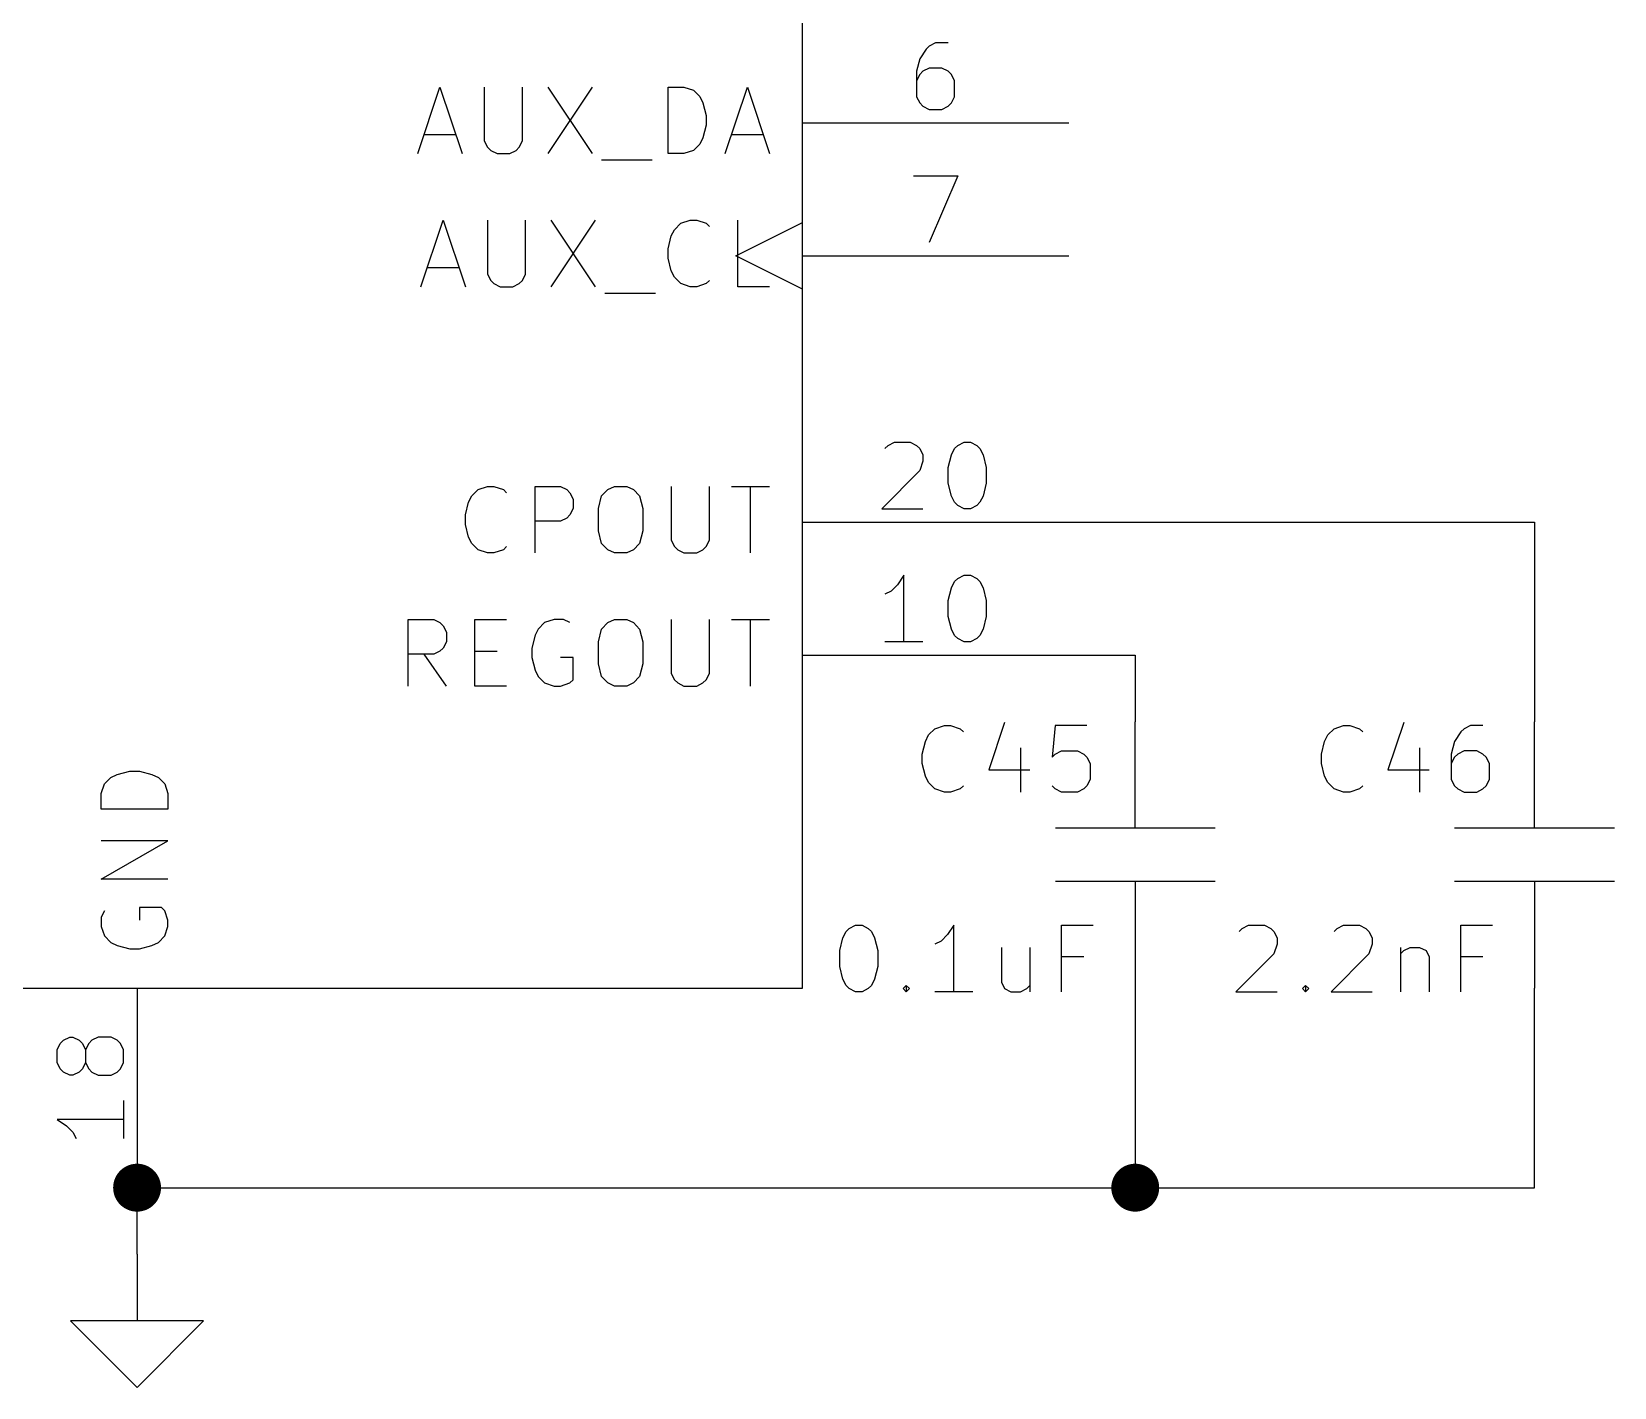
# Model space of a CAD drawing. Header units: inches. Extents: x 0.4 to 16.1, y -11.3 to -0.4.
# Drawn here: x 5.521 to 6.71, y -2.6 to -1.582 of the extents above; entities that cross this region are included whole.
import ezdxf

# ---------------------------------------------------------------- set-up
doc = ezdxf.new("R2010")
doc.units = ezdxf.units.IN
doc.header["$MEASUREMENT"] = 0
for name, color, linetype in [('GREENSIXTYFIVE', 129, 'CONTINUOUS'), ('LIGHTGREEN', 92, 'CONTINUOUS'), ('LIGHTRED', 12, 'CONTINUOUS'), ('RED', 14, 'CONTINUOUS'), ('WHITE', 250, 'CONTINUOUS')]:
    doc.layers.add(name, color=color, linetype=linetype)

msp = doc.modelspace()

# ---------------------------------------------------------------- linework, layer by layer
at = {"layer": 'GREENSIXTYFIVE', "linetype": 'CONTINUOUS'}
for p, q in [((5.8109, -1.6731), (5.8276, -1.6231)), ((5.8109, -1.6731), (5.8276, -1.6231)), ((5.8276, -1.6231), (5.8443, -1.6731)), ((5.8276, -1.6231), (5.8443, -1.6731)), ((5.8609, -1.6231), (5.8609, -1.6636)), ((5.8609, -1.6231), (5.8609, -1.6636)), ((5.8895, -1.6636), (5.8895, -1.6231)), ((5.8895, -1.6636), (5.8895, -1.6231)), ((5.9086, -1.6231), (5.9419, -1.6731)), ((5.9419, -1.6231), (5.9086, -1.6731)), ((5.9086, -1.6231), (5.9419, -1.6731)), ((5.9419, -1.6231), (5.9086, -1.6731)), ((5.999, -1.6731), (5.999, -1.6231)), ((5.999, -1.6231), (6.0109, -1.6231)), ((5.999, -1.6731), (5.999, -1.6231)), ((5.999, -1.6231), (6.0109, -1.6231)), ((6.0109, -1.6231), (6.0181, -1.6255)), ((6.0109, -1.6231), (6.0181, -1.6255)), ((6.0181, -1.6255), (6.0229, -1.6303)), ((6.0181, -1.6255), (6.0229, -1.6303)), ((6.0419, -1.6731), (6.0586, -1.6231)), ((6.0419, -1.6731), (6.0586, -1.6231)), ((6.0586, -1.6231), (6.0752, -1.6731)), ((6.0586, -1.6231), (6.0752, -1.6731)), ((6.0229, -1.6303), (6.0252, -1.635)), ((6.0229, -1.6303), (6.0252, -1.635)), ((6.0252, -1.635), (6.0276, -1.6446)), ((6.0252, -1.635), (6.0276, -1.6446)), ((6.0276, -1.6517), (6.0252, -1.6612)), ((6.0276, -1.6517), (6.0252, -1.6612)), ((6.0276, -1.6446), (6.0276, -1.6517)), ((6.0276, -1.6446), (6.0276, -1.6517)), ((5.8157, -1.6588), (5.8395, -1.6588)), ((5.8157, -1.6588), (5.8395, -1.6588)), ((5.8609, -1.6636), (5.8633, -1.6684)), ((5.8609, -1.6636), (5.8633, -1.6684)), ((5.8871, -1.6684), (5.8895, -1.6636)), ((5.8871, -1.6684), (5.8895, -1.6636)), ((6.0252, -1.6612), (6.0229, -1.666)), ((6.0252, -1.6612), (6.0229, -1.666)), ((6.0467, -1.6588), (6.0705, -1.6588)), ((6.0467, -1.6588), (6.0705, -1.6588)), ((5.8633, -1.6684), (5.8657, -1.6708)), ((5.8633, -1.6684), (5.8657, -1.6708)), ((5.8657, -1.6708), (5.8705, -1.6731)), ((5.8657, -1.6708), (5.8705, -1.6731)), ((5.8705, -1.6731), (5.88, -1.6731)), ((5.8705, -1.6731), (5.88, -1.6731)), ((5.88, -1.6731), (5.8848, -1.6708)), ((5.88, -1.6731), (5.8848, -1.6708)), ((5.8848, -1.6708), (5.8871, -1.6684)), ((5.8848, -1.6708), (5.8871, -1.6684)), ((6.0109, -1.6731), (5.999, -1.6731)), ((6.0109, -1.6731), (5.999, -1.6731)), ((6.0181, -1.6708), (6.0109, -1.6731)), ((6.0181, -1.6708), (6.0109, -1.6731)), ((6.0229, -1.666), (6.0181, -1.6708)), ((6.0229, -1.666), (6.0181, -1.6708)), ((5.949, -1.6779), (5.9871, -1.6779)), ((5.949, -1.6779), (5.9871, -1.6779)), ((5.8133, -1.7731), (5.83, -1.7231)), ((5.8133, -1.7731), (5.83, -1.7231)), ((5.83, -1.7231), (5.8467, -1.7731)), ((5.83, -1.7231), (5.8467, -1.7731)), ((5.8633, -1.7231), (5.8633, -1.7636)), ((5.8633, -1.7231), (5.8633, -1.7636)), ((5.8919, -1.7636), (5.8919, -1.7231)), ((5.8919, -1.7636), (5.8919, -1.7231)), ((5.911, -1.7231), (5.9443, -1.7731)), ((5.9443, -1.7231), (5.911, -1.7731)), ((5.911, -1.7231), (5.9443, -1.7731)), ((5.9443, -1.7231), (5.911, -1.7731)), ((6.0086, -1.7255), (6.0157, -1.7231)), ((6.0086, -1.7255), (6.0157, -1.7231)), ((6.0157, -1.7231), (6.0205, -1.7231)), ((6.0157, -1.7231), (6.0205, -1.7231)), ((6.0205, -1.7231), (6.0276, -1.7255)), ((6.0205, -1.7231), (6.0276, -1.7255)), ((6.0514, -1.7731), (6.0514, -1.7231)), ((6.0514, -1.7731), (6.0514, -1.7231)), ((5.999, -1.7446), (6.0014, -1.735)), ((5.999, -1.7446), (6.0014, -1.735)), ((6.0014, -1.735), (6.0038, -1.7303)), ((6.0014, -1.735), (6.0038, -1.7303)), ((6.0038, -1.7303), (6.0086, -1.7255)), ((6.0038, -1.7303), (6.0086, -1.7255)), ((6.0276, -1.7255), (6.03, -1.7279)), ((6.0276, -1.7255), (6.03, -1.7279)), ((5.999, -1.7517), (5.999, -1.7446)), ((5.999, -1.7517), (5.999, -1.7446)), ((5.8181, -1.7588), (5.8419, -1.7588)), ((5.8181, -1.7588), (5.8419, -1.7588)), ((6.0014, -1.7612), (5.999, -1.7517)), ((6.0014, -1.7612), (5.999, -1.7517)), ((5.8633, -1.7636), (5.8657, -1.7684)), ((5.8633, -1.7636), (5.8657, -1.7684)), ((5.8657, -1.7684), (5.8681, -1.7708)), ((5.8657, -1.7684), (5.8681, -1.7708)), ((5.8681, -1.7708), (5.8729, -1.7731)), ((5.8681, -1.7708), (5.8729, -1.7731)), ((5.8824, -1.7731), (5.8871, -1.7708)), ((5.8824, -1.7731), (5.8871, -1.7708)), ((5.8871, -1.7708), (5.8895, -1.7684)), ((5.8871, -1.7708), (5.8895, -1.7684)), ((5.8895, -1.7684), (5.8919, -1.7636)), ((5.8895, -1.7684), (5.8919, -1.7636)), ((6.0038, -1.766), (6.0014, -1.7612)), ((6.0038, -1.766), (6.0014, -1.7612)), ((6.0086, -1.7708), (6.0038, -1.766)), ((6.0086, -1.7708), (6.0038, -1.766)), ((6.0157, -1.7731), (6.0086, -1.7708)), ((6.0157, -1.7731), (6.0086, -1.7708)), ((6.0276, -1.7708), (6.0205, -1.7731)), ((6.0276, -1.7708), (6.0205, -1.7731)), ((6.03, -1.7684), (6.0276, -1.7708)), ((6.03, -1.7684), (6.0276, -1.7708)), ((5.8729, -1.7731), (5.8824, -1.7731)), ((5.8729, -1.7731), (5.8824, -1.7731)), ((5.9514, -1.7779), (5.9895, -1.7779)), ((5.9514, -1.7779), (5.9895, -1.7779)), ((6.0205, -1.7731), (6.0157, -1.7731)), ((6.0205, -1.7731), (6.0157, -1.7731)), ((6.0752, -1.7731), (6.0514, -1.7731)), ((6.0752, -1.7731), (6.0514, -1.7731)), ((5.8514, -1.9303), (5.8562, -1.9255)), ((5.8514, -1.9303), (5.8562, -1.9255)), ((5.8562, -1.9255), (5.8633, -1.9231)), ((5.8562, -1.9255), (5.8633, -1.9231)), ((5.8633, -1.9231), (5.8681, -1.9231)), ((5.8633, -1.9231), (5.8681, -1.9231)), ((5.8681, -1.9231), (5.8752, -1.9255)), ((5.8681, -1.9231), (5.8752, -1.9255)), ((5.8752, -1.9255), (5.8776, -1.9279)), ((5.8752, -1.9255), (5.8776, -1.9279)), ((5.899, -1.9731), (5.899, -1.9231)), ((5.899, -1.9231), (5.9181, -1.9231)), ((5.899, -1.9731), (5.899, -1.9231)), ((5.899, -1.9231), (5.9181, -1.9231)), ((5.9181, -1.9231), (5.9229, -1.9255)), ((5.9181, -1.9231), (5.9229, -1.9255)), ((5.9229, -1.9255), (5.9252, -1.9279)), ((5.9229, -1.9255), (5.9252, -1.9279)), ((5.949, -1.9303), (5.9538, -1.9255)), ((5.949, -1.9303), (5.9538, -1.9255)), ((5.9538, -1.9255), (5.9586, -1.9231)), ((5.9538, -1.9255), (5.9586, -1.9231)), ((5.9586, -1.9231), (5.9681, -1.9231)), ((5.9586, -1.9231), (5.9681, -1.9231)), ((5.9681, -1.9231), (5.9729, -1.9255)), ((5.9681, -1.9231), (5.9729, -1.9255)), ((5.9729, -1.9255), (5.9776, -1.9303)), ((5.9729, -1.9255), (5.9776, -1.9303)), ((6.0014, -1.9231), (6.0014, -1.9636)), ((6.0014, -1.9231), (6.0014, -1.9636)), ((6.03, -1.9636), (6.03, -1.9231)), ((6.03, -1.9636), (6.03, -1.9231)), ((6.0467, -1.9231), (6.0752, -1.9231)), ((6.0467, -1.9231), (6.0752, -1.9231)), ((6.061, -1.9731), (6.061, -1.9231)), ((6.061, -1.9731), (6.061, -1.9231)), ((5.8467, -1.9446), (5.849, -1.935)), ((5.8467, -1.9446), (5.849, -1.935)), ((5.849, -1.935), (5.8514, -1.9303)), ((5.849, -1.935), (5.8514, -1.9303)), ((5.9252, -1.9279), (5.9276, -1.9327)), ((5.9252, -1.9279), (5.9276, -1.9327)), ((5.9276, -1.9327), (5.9276, -1.9398)), ((5.9276, -1.9327), (5.9276, -1.9398)), ((5.9467, -1.9398), (5.949, -1.9303)), ((5.9467, -1.9398), (5.949, -1.9303)), ((5.9776, -1.9303), (5.98, -1.9398)), ((5.9776, -1.9303), (5.98, -1.9398)), ((5.8467, -1.9517), (5.8467, -1.9446)), ((5.8467, -1.9517), (5.8467, -1.9446)), ((5.9181, -1.9493), (5.899, -1.9493)), ((5.9181, -1.9493), (5.899, -1.9493)), ((5.9229, -1.9469), (5.9181, -1.9493)), ((5.9229, -1.9469), (5.9181, -1.9493)), ((5.9252, -1.9446), (5.9229, -1.9469)), ((5.9252, -1.9446), (5.9229, -1.9469)), ((5.9276, -1.9398), (5.9252, -1.9446)), ((5.9276, -1.9398), (5.9252, -1.9446)), ((5.9467, -1.9565), (5.9467, -1.9398)), ((5.9467, -1.9565), (5.9467, -1.9398)), ((5.98, -1.9398), (5.98, -1.9565)), ((5.98, -1.9398), (5.98, -1.9565)), ((5.849, -1.9612), (5.8467, -1.9517)), ((5.849, -1.9612), (5.8467, -1.9517)), ((5.8514, -1.966), (5.849, -1.9612)), ((5.8514, -1.966), (5.849, -1.9612)), ((5.949, -1.966), (5.9467, -1.9565)), ((5.949, -1.966), (5.9467, -1.9565)), ((5.98, -1.9565), (5.9776, -1.966)), ((5.98, -1.9565), (5.9776, -1.966)), ((5.8562, -1.9708), (5.8514, -1.966)), ((5.8562, -1.9708), (5.8514, -1.966)), ((5.8633, -1.9731), (5.8562, -1.9708)), ((5.8633, -1.9731), (5.8562, -1.9708)), ((5.8681, -1.9731), (5.8633, -1.9731)), ((5.8681, -1.9731), (5.8633, -1.9731)), ((5.8752, -1.9708), (5.8681, -1.9731)), ((5.8752, -1.9708), (5.8681, -1.9731)), ((5.8776, -1.9684), (5.8752, -1.9708)), ((5.8776, -1.9684), (5.8752, -1.9708)), ((5.9538, -1.9708), (5.949, -1.966)), ((5.9538, -1.9708), (5.949, -1.966)), ((5.9586, -1.9731), (5.9538, -1.9708)), ((5.9586, -1.9731), (5.9538, -1.9708)), ((5.9681, -1.9731), (5.9586, -1.9731)), ((5.9681, -1.9731), (5.9586, -1.9731)), ((5.9729, -1.9708), (5.9681, -1.9731)), ((5.9729, -1.9708), (5.9681, -1.9731)), ((5.9776, -1.966), (5.9729, -1.9708)), ((5.9776, -1.966), (5.9729, -1.9708)), ((6.0014, -1.9636), (6.0038, -1.9684)), ((6.0014, -1.9636), (6.0038, -1.9684)), ((6.0038, -1.9684), (6.0062, -1.9708)), ((6.0038, -1.9684), (6.0062, -1.9708)), ((6.0062, -1.9708), (6.0109, -1.9731)), ((6.0062, -1.9708), (6.0109, -1.9731)), ((6.0109, -1.9731), (6.0205, -1.9731)), ((6.0109, -1.9731), (6.0205, -1.9731)), ((6.0205, -1.9731), (6.0252, -1.9708)), ((6.0205, -1.9731), (6.0252, -1.9708)), ((6.0252, -1.9708), (6.0276, -1.9684)), ((6.0252, -1.9708), (6.0276, -1.9684)), ((6.0276, -1.9684), (6.03, -1.9636)), ((6.0276, -1.9684), (6.03, -1.9636)), ((5.8038, -2.0731), (5.8038, -2.0231)), ((5.8038, -2.0231), (5.8229, -2.0231)), ((5.8038, -2.0731), (5.8038, -2.0231)), ((5.8038, -2.0231), (5.8229, -2.0231)), ((5.8229, -2.0231), (5.8276, -2.0255)), ((5.8229, -2.0231), (5.8276, -2.0255)), ((5.8276, -2.0255), (5.83, -2.0279)), ((5.8276, -2.0255), (5.83, -2.0279)), ((5.83, -2.0279), (5.8324, -2.0327)), ((5.83, -2.0279), (5.8324, -2.0327)), ((5.8324, -2.0327), (5.8324, -2.0398)), ((5.8324, -2.0327), (5.8324, -2.0398)), ((5.8538, -2.0731), (5.8538, -2.0231)), ((5.8538, -2.0231), (5.8776, -2.0231)), ((5.8538, -2.0731), (5.8538, -2.0231)), ((5.8538, -2.0231), (5.8776, -2.0231)), ((5.9014, -2.0303), (5.899, -2.035)), ((5.9014, -2.0303), (5.899, -2.035)), ((5.9062, -2.0255), (5.9014, -2.0303)), ((5.9062, -2.0255), (5.9014, -2.0303)), ((5.9133, -2.0231), (5.9062, -2.0255)), ((5.9133, -2.0231), (5.9062, -2.0255)), ((5.9205, -2.0231), (5.9133, -2.0231)), ((5.9205, -2.0231), (5.9133, -2.0231)), ((5.9252, -2.0255), (5.9205, -2.0231)), ((5.9252, -2.0255), (5.9205, -2.0231)), ((5.9467, -2.0398), (5.949, -2.0303)), ((5.9467, -2.0398), (5.949, -2.0303)), ((5.949, -2.0303), (5.9538, -2.0255)), ((5.949, -2.0303), (5.9538, -2.0255)), ((5.9538, -2.0255), (5.9586, -2.0231)), ((5.9538, -2.0255), (5.9586, -2.0231)), ((5.9586, -2.0231), (5.9681, -2.0231)), ((5.9586, -2.0231), (5.9681, -2.0231)), ((5.9681, -2.0231), (5.9729, -2.0255)), ((5.9681, -2.0231), (5.9729, -2.0255)), ((5.9729, -2.0255), (5.9776, -2.0303)), ((5.9729, -2.0255), (5.9776, -2.0303)), ((5.9776, -2.0303), (5.98, -2.0398)), ((5.9776, -2.0303), (5.98, -2.0398)), ((6.0014, -2.0231), (6.0014, -2.0636)), ((6.0014, -2.0231), (6.0014, -2.0636)), ((6.03, -2.0636), (6.03, -2.0231)), ((6.03, -2.0636), (6.03, -2.0231)), ((6.0467, -2.0231), (6.0752, -2.0231)), ((6.0467, -2.0231), (6.0752, -2.0231)), ((6.061, -2.0731), (6.061, -2.0231)), ((6.061, -2.0731), (6.061, -2.0231)), ((5.83, -2.0446), (5.8276, -2.0469)), ((5.83, -2.0446), (5.8276, -2.0469)), ((5.8324, -2.0398), (5.83, -2.0446)), ((5.8324, -2.0398), (5.83, -2.0446)), ((5.899, -2.035), (5.8967, -2.0446)), ((5.899, -2.035), (5.8967, -2.0446)), ((5.8967, -2.0446), (5.8967, -2.0517)), ((5.8967, -2.0446), (5.8967, -2.0517)), ((5.9467, -2.0565), (5.9467, -2.0398)), ((5.9467, -2.0565), (5.9467, -2.0398)), ((5.98, -2.0398), (5.98, -2.0565)), ((5.98, -2.0398), (5.98, -2.0565)), ((5.8229, -2.0493), (5.8038, -2.0493)), ((5.8229, -2.0493), (5.8038, -2.0493)), ((5.8324, -2.0731), (5.8157, -2.0493)), ((5.8324, -2.0731), (5.8157, -2.0493)), ((5.8276, -2.0469), (5.8229, -2.0493)), ((5.8276, -2.0469), (5.8229, -2.0493)), ((5.8538, -2.0469), (5.8705, -2.0469)), ((5.8538, -2.0469), (5.8705, -2.0469)), ((5.8967, -2.0517), (5.899, -2.0612)), ((5.8967, -2.0517), (5.899, -2.0612)), ((5.9276, -2.0517), (5.9181, -2.0517)), ((5.9276, -2.0517), (5.9181, -2.0517)), ((5.9276, -2.0684), (5.9276, -2.0517)), ((5.9276, -2.0684), (5.9276, -2.0517)), ((5.949, -2.066), (5.9467, -2.0565)), ((5.949, -2.066), (5.9467, -2.0565)), ((5.98, -2.0565), (5.9776, -2.066)), ((5.98, -2.0565), (5.9776, -2.066)), ((5.899, -2.0612), (5.9014, -2.066)), ((5.899, -2.0612), (5.9014, -2.066)), ((5.9014, -2.066), (5.9062, -2.0708)), ((5.9014, -2.066), (5.9062, -2.0708)), ((5.9252, -2.0708), (5.9276, -2.0684)), ((5.9252, -2.0708), (5.9276, -2.0684)), ((5.9538, -2.0708), (5.949, -2.066)), ((5.9538, -2.0708), (5.949, -2.066)), ((5.9776, -2.066), (5.9729, -2.0708)), ((5.9776, -2.066), (5.9729, -2.0708)), ((6.0014, -2.0636), (6.0038, -2.0684)), ((6.0014, -2.0636), (6.0038, -2.0684)), ((6.0038, -2.0684), (6.0062, -2.0708)), ((6.0038, -2.0684), (6.0062, -2.0708)), ((6.0252, -2.0708), (6.0276, -2.0684)), ((6.0252, -2.0708), (6.0276, -2.0684)), ((6.0276, -2.0684), (6.03, -2.0636)), ((6.0276, -2.0684), (6.03, -2.0636)), ((5.8776, -2.0731), (5.8538, -2.0731)), ((5.8776, -2.0731), (5.8538, -2.0731)), ((5.9062, -2.0708), (5.9133, -2.0731)), ((5.9062, -2.0708), (5.9133, -2.0731)), ((5.9133, -2.0731), (5.9181, -2.0731)), ((5.9133, -2.0731), (5.9181, -2.0731)), ((5.9181, -2.0731), (5.9252, -2.0708)), ((5.9181, -2.0731), (5.9252, -2.0708)), ((5.9586, -2.0731), (5.9538, -2.0708)), ((5.9586, -2.0731), (5.9538, -2.0708)), ((5.9681, -2.0731), (5.9586, -2.0731)), ((5.9681, -2.0731), (5.9586, -2.0731)), ((5.9729, -2.0708), (5.9681, -2.0731)), ((5.9729, -2.0708), (5.9681, -2.0731)), ((6.0062, -2.0708), (6.0109, -2.0731)), ((6.0062, -2.0708), (6.0109, -2.0731)), ((6.0109, -2.0731), (6.0205, -2.0731)), ((6.0109, -2.0731), (6.0205, -2.0731)), ((6.0205, -2.0731), (6.0252, -2.0708)), ((6.0205, -2.0731), (6.0252, -2.0708)), ((6.1994, -2.1052), (6.2066, -2.1028)), ((6.1994, -2.1052), (6.2066, -2.1028)), ((6.2066, -2.1028), (6.2113, -2.1028)), ((6.2066, -2.1028), (6.2113, -2.1028)), ((6.2113, -2.1028), (6.2185, -2.1052)), ((6.2113, -2.1028), (6.2185, -2.1052)), ((6.2518, -2.1004), (6.2399, -2.1361)), ((6.2518, -2.1004), (6.2399, -2.1361)), ((6.2899, -2.1028), (6.2875, -2.1266)), ((6.2899, -2.1028), (6.2875, -2.1266)), ((6.3137, -2.1028), (6.2899, -2.1028)), ((6.3137, -2.1028), (6.2899, -2.1028)), ((6.4994, -2.1052), (6.5066, -2.1028)), ((6.4994, -2.1052), (6.5066, -2.1028)), ((6.5066, -2.1028), (6.5113, -2.1028)), ((6.5066, -2.1028), (6.5113, -2.1028)), ((6.5113, -2.1028), (6.5185, -2.1052)), ((6.5113, -2.1028), (6.5185, -2.1052)), ((6.5518, -2.1004), (6.5399, -2.1361)), ((6.5518, -2.1004), (6.5399, -2.1361)), ((6.6018, -2.1028), (6.5971, -2.1052)), ((6.6018, -2.1028), (6.5971, -2.1052)), ((6.6113, -2.1028), (6.6018, -2.1028)), ((6.6113, -2.1028), (6.6018, -2.1028)), ((6.1899, -2.1242), (6.1923, -2.1147)), ((6.1899, -2.1242), (6.1923, -2.1147)), ((6.1923, -2.1147), (6.1947, -2.1099)), ((6.1923, -2.1147), (6.1947, -2.1099)), ((6.1947, -2.1099), (6.1994, -2.1052)), ((6.1947, -2.1099), (6.1994, -2.1052)), ((6.2185, -2.1052), (6.2209, -2.1076)), ((6.2185, -2.1052), (6.2209, -2.1076)), ((6.4899, -2.1242), (6.4923, -2.1147)), ((6.4899, -2.1242), (6.4923, -2.1147)), ((6.4923, -2.1147), (6.4947, -2.1099)), ((6.4923, -2.1147), (6.4947, -2.1099)), ((6.4947, -2.1099), (6.4994, -2.1052)), ((6.4947, -2.1099), (6.4994, -2.1052)), ((6.5185, -2.1052), (6.5209, -2.1076)), ((6.5185, -2.1052), (6.5209, -2.1076)), ((6.5899, -2.1147), (6.5875, -2.1242)), ((6.5899, -2.1147), (6.5875, -2.1242)), ((6.5947, -2.1076), (6.5899, -2.1147)), ((6.5947, -2.1076), (6.5899, -2.1147)), ((6.5971, -2.1052), (6.5947, -2.1076)), ((6.5971, -2.1052), (6.5947, -2.1076)), ((6.1899, -2.1314), (6.1899, -2.1242)), ((6.1899, -2.1314), (6.1899, -2.1242)), ((6.2637, -2.1195), (6.2637, -2.1528)), ((6.2637, -2.1195), (6.2637, -2.1528)), ((6.2875, -2.1266), (6.2899, -2.1242)), ((6.2875, -2.1266), (6.2899, -2.1242)), ((6.2899, -2.1242), (6.2947, -2.1219)), ((6.2899, -2.1242), (6.2947, -2.1219)), ((6.2947, -2.1219), (6.3066, -2.1219)), ((6.2947, -2.1219), (6.3066, -2.1219)), ((6.3066, -2.1219), (6.3113, -2.1242)), ((6.3066, -2.1219), (6.3113, -2.1242)), ((6.3113, -2.1242), (6.3137, -2.1266)), ((6.3113, -2.1242), (6.3137, -2.1266)), ((6.3137, -2.1266), (6.3161, -2.1314)), ((6.3137, -2.1266), (6.3161, -2.1314)), ((6.4899, -2.1314), (6.4899, -2.1242)), ((6.4899, -2.1314), (6.4899, -2.1242)), ((6.5637, -2.1195), (6.5637, -2.1528)), ((6.5637, -2.1195), (6.5637, -2.1528)), ((6.5875, -2.1242), (6.5875, -2.1433)), ((6.5875, -2.1242), (6.5875, -2.1433)), ((6.5899, -2.1266), (6.5875, -2.1314)), ((6.5899, -2.1266), (6.5875, -2.1314)), ((6.5923, -2.1242), (6.5899, -2.1266)), ((6.5923, -2.1242), (6.5899, -2.1266)), ((6.5971, -2.1219), (6.5923, -2.1242)), ((6.5971, -2.1219), (6.5923, -2.1242)), ((6.6066, -2.1219), (6.5971, -2.1219)), ((6.6066, -2.1219), (6.5971, -2.1219)), ((6.6113, -2.1242), (6.6066, -2.1219)), ((6.6113, -2.1242), (6.6066, -2.1219)), ((6.6137, -2.1266), (6.6113, -2.1242)), ((6.6137, -2.1266), (6.6113, -2.1242)), ((6.6161, -2.1314), (6.6137, -2.1266)), ((6.6161, -2.1314), (6.6137, -2.1266)), ((5.5803, -2.1419), (5.585, -2.1395)), ((5.5803, -2.1419), (5.585, -2.1395)), ((5.585, -2.1395), (5.5946, -2.1371)), ((5.585, -2.1395), (5.5946, -2.1371)), ((5.5946, -2.1371), (5.6017, -2.1371)), ((5.5946, -2.1371), (5.6017, -2.1371)), ((5.6017, -2.1371), (5.6112, -2.1395)), ((5.6017, -2.1371), (5.6112, -2.1395)), ((5.6112, -2.1395), (5.616, -2.1419)), ((5.6112, -2.1395), (5.616, -2.1419)), ((6.1923, -2.1409), (6.1899, -2.1314)), ((6.1923, -2.1409), (6.1899, -2.1314)), ((6.2399, -2.1361), (6.2709, -2.1361)), ((6.2399, -2.1361), (6.2709, -2.1361)), ((6.3161, -2.1314), (6.3161, -2.1433)), ((6.3161, -2.1314), (6.3161, -2.1433)), ((6.4923, -2.1409), (6.4899, -2.1314)), ((6.4923, -2.1409), (6.4899, -2.1314)), ((6.5399, -2.1361), (6.5709, -2.1361)), ((6.5399, -2.1361), (6.5709, -2.1361)), ((6.6161, -2.1433), (6.6161, -2.1314)), ((6.6161, -2.1433), (6.6161, -2.1314)), ((5.5731, -2.1538), (5.5755, -2.1467)), ((5.5731, -2.1538), (5.5755, -2.1467)), ((5.5755, -2.1467), (5.5803, -2.1419)), ((5.5755, -2.1467), (5.5803, -2.1419)), ((5.616, -2.1419), (5.6208, -2.1467)), ((5.616, -2.1419), (5.6208, -2.1467)), ((5.6208, -2.1467), (5.6231, -2.1538)), ((5.6208, -2.1467), (5.6231, -2.1538)), ((6.1947, -2.1457), (6.1923, -2.1409)), ((6.1947, -2.1457), (6.1923, -2.1409)), ((6.1994, -2.1504), (6.1947, -2.1457)), ((6.1994, -2.1504), (6.1947, -2.1457)), ((6.2066, -2.1528), (6.1994, -2.1504)), ((6.2066, -2.1528), (6.1994, -2.1504)), ((6.2185, -2.1504), (6.2113, -2.1528)), ((6.2185, -2.1504), (6.2113, -2.1528)), ((6.2209, -2.148), (6.2185, -2.1504)), ((6.2209, -2.148), (6.2185, -2.1504)), ((6.2899, -2.1504), (6.2875, -2.148)), ((6.2899, -2.1504), (6.2875, -2.148)), ((6.2947, -2.1528), (6.2899, -2.1504)), ((6.2947, -2.1528), (6.2899, -2.1504)), ((6.3113, -2.1504), (6.3066, -2.1528)), ((6.3113, -2.1504), (6.3066, -2.1528)), ((6.3137, -2.148), (6.3113, -2.1504)), ((6.3137, -2.148), (6.3113, -2.1504)), ((6.3161, -2.1433), (6.3137, -2.148)), ((6.3161, -2.1433), (6.3137, -2.148)), ((6.4947, -2.1457), (6.4923, -2.1409)), ((6.4947, -2.1457), (6.4923, -2.1409)), ((6.4994, -2.1504), (6.4947, -2.1457)), ((6.4994, -2.1504), (6.4947, -2.1457)), ((6.5066, -2.1528), (6.4994, -2.1504)), ((6.5066, -2.1528), (6.4994, -2.1504)), ((6.5185, -2.1504), (6.5113, -2.1528)), ((6.5185, -2.1504), (6.5113, -2.1528)), ((6.5209, -2.148), (6.5185, -2.1504)), ((6.5209, -2.148), (6.5185, -2.1504)), ((6.5875, -2.1433), (6.5899, -2.148)), ((6.5875, -2.1433), (6.5899, -2.148)), ((6.5899, -2.148), (6.5923, -2.1504)), ((6.5899, -2.148), (6.5923, -2.1504)), ((6.5923, -2.1504), (6.5971, -2.1528)), ((6.5923, -2.1504), (6.5971, -2.1528)), ((6.6066, -2.1528), (6.6113, -2.1504)), ((6.6066, -2.1528), (6.6113, -2.1504)), ((6.6113, -2.1504), (6.6137, -2.148)), ((6.6113, -2.1504), (6.6137, -2.148)), ((6.6137, -2.148), (6.6161, -2.1433)), ((6.6137, -2.148), (6.6161, -2.1433)), ((5.5731, -2.1657), (5.5731, -2.1538)), ((5.5731, -2.1657), (5.5731, -2.1538)), ((5.6231, -2.1538), (5.6231, -2.1657)), ((5.6231, -2.1538), (5.6231, -2.1657)), ((6.2113, -2.1528), (6.2066, -2.1528)), ((6.2113, -2.1528), (6.2066, -2.1528)), ((6.3066, -2.1528), (6.2947, -2.1528)), ((6.3066, -2.1528), (6.2947, -2.1528)), ((6.5113, -2.1528), (6.5066, -2.1528)), ((6.5113, -2.1528), (6.5066, -2.1528)), ((6.5971, -2.1528), (6.6066, -2.1528)), ((6.5971, -2.1528), (6.6066, -2.1528)), ((5.6231, -2.1657), (5.5731, -2.1657)), ((5.6231, -2.1657), (5.5731, -2.1657)), ((5.5731, -2.2181), (5.6231, -2.1895)), ((5.6231, -2.1895), (5.5731, -2.1895)), ((5.5731, -2.2181), (5.6231, -2.1895)), ((5.6231, -2.1895), (5.5731, -2.1895)), ((5.6231, -2.2181), (5.5731, -2.2181)), ((5.6231, -2.2181), (5.5731, -2.2181)), ((5.5755, -2.2419), (5.5731, -2.2467)), ((5.5755, -2.2419), (5.5731, -2.2467)), ((5.5731, -2.2467), (5.5731, -2.2538)), ((5.5731, -2.2467), (5.5731, -2.2538)), ((5.6184, -2.2395), (5.6017, -2.2395)), ((5.6017, -2.2395), (5.6017, -2.249)), ((5.6184, -2.2395), (5.6017, -2.2395)), ((5.6017, -2.2395), (5.6017, -2.249)), ((5.6208, -2.2419), (5.6184, -2.2395)), ((5.6208, -2.2419), (5.6184, -2.2395)), ((5.6231, -2.249), (5.6208, -2.2419)), ((5.6231, -2.249), (5.6208, -2.2419)), ((5.5731, -2.2538), (5.5755, -2.2609)), ((5.5731, -2.2538), (5.5755, -2.2609)), ((5.6208, -2.2609), (5.6231, -2.2538)), ((5.6208, -2.2609), (5.6231, -2.2538)), ((5.6231, -2.2538), (5.6231, -2.249)), ((5.6231, -2.2538), (5.6231, -2.249)), ((6.1304, -2.2623), (6.1328, -2.2576)), ((6.1304, -2.2623), (6.1328, -2.2576)), ((6.1328, -2.2576), (6.1351, -2.2552)), ((6.1328, -2.2576), (6.1351, -2.2552)), ((6.1351, -2.2552), (6.1399, -2.2528)), ((6.1351, -2.2552), (6.1399, -2.2528)), ((6.1399, -2.2528), (6.1447, -2.2528)), ((6.1399, -2.2528), (6.1447, -2.2528)), ((6.1447, -2.2528), (6.1494, -2.2552)), ((6.1447, -2.2528), (6.1494, -2.2552)), ((6.1494, -2.2552), (6.1518, -2.2576)), ((6.1494, -2.2552), (6.1518, -2.2576)), ((6.1518, -2.2576), (6.1542, -2.2623)), ((6.1518, -2.2576), (6.1542, -2.2623)), ((6.2137, -2.2528), (6.209, -2.2599)), ((6.2137, -2.2528), (6.209, -2.2599)), ((6.2137, -2.3028), (6.2137, -2.2528)), ((6.2137, -2.3028), (6.2137, -2.2528)), ((6.2947, -2.3028), (6.2947, -2.2528)), ((6.2947, -2.2528), (6.3185, -2.2528)), ((6.2947, -2.3028), (6.2947, -2.2528)), ((6.2947, -2.2528), (6.3185, -2.2528)), ((6.428, -2.2576), (6.4304, -2.2552)), ((6.428, -2.2576), (6.4304, -2.2552)), ((6.4304, -2.2552), (6.4351, -2.2528)), ((6.4304, -2.2552), (6.4351, -2.2528)), ((6.4351, -2.2528), (6.4471, -2.2528)), ((6.4351, -2.2528), (6.4471, -2.2528)), ((6.4471, -2.2528), (6.4518, -2.2552)), ((6.4471, -2.2528), (6.4518, -2.2552)), ((6.4518, -2.2552), (6.4542, -2.2576)), ((6.4518, -2.2552), (6.4542, -2.2576)), ((6.4542, -2.2576), (6.4566, -2.2623)), ((6.4542, -2.2576), (6.4566, -2.2623)), ((6.4994, -2.2576), (6.5018, -2.2552)), ((6.4994, -2.2576), (6.5018, -2.2552)), ((6.5018, -2.2552), (6.5066, -2.2528)), ((6.5018, -2.2552), (6.5066, -2.2528)), ((6.5066, -2.2528), (6.5185, -2.2528)), ((6.5066, -2.2528), (6.5185, -2.2528)), ((6.5185, -2.2528), (6.5232, -2.2552)), ((6.5185, -2.2528), (6.5232, -2.2552)), ((6.5232, -2.2552), (6.5256, -2.2576)), ((6.5232, -2.2552), (6.5256, -2.2576)), ((6.5256, -2.2576), (6.528, -2.2623)), ((6.5256, -2.2576), (6.528, -2.2623)), ((6.5947, -2.3028), (6.5947, -2.2528)), ((6.5947, -2.2528), (6.6185, -2.2528)), ((6.5947, -2.3028), (6.5947, -2.2528)), ((6.5947, -2.2528), (6.6185, -2.2528)), ((5.5755, -2.2609), (5.5803, -2.2657)), ((5.5755, -2.2609), (5.5803, -2.2657)), ((5.5803, -2.2657), (5.585, -2.2681)), ((5.5803, -2.2657), (5.585, -2.2681)), ((5.585, -2.2681), (5.5946, -2.2705)), ((5.585, -2.2681), (5.5946, -2.2705)), ((5.5946, -2.2705), (5.6017, -2.2705)), ((5.5946, -2.2705), (5.6017, -2.2705)), ((5.6017, -2.2705), (5.6112, -2.2681)), ((5.6017, -2.2705), (5.6112, -2.2681)), ((5.6112, -2.2681), (5.616, -2.2657)), ((5.6112, -2.2681), (5.616, -2.2657)), ((5.616, -2.2657), (5.6208, -2.2609)), ((5.616, -2.2657), (5.6208, -2.2609)), ((6.128, -2.2719), (6.1304, -2.2623)), ((6.128, -2.2719), (6.1304, -2.2623)), ((6.1542, -2.2623), (6.1566, -2.2719)), ((6.1542, -2.2623), (6.1566, -2.2719)), ((6.2042, -2.2647), (6.1994, -2.2671)), ((6.2042, -2.2647), (6.1994, -2.2671)), ((6.209, -2.2599), (6.2042, -2.2647)), ((6.209, -2.2599), (6.2042, -2.2647)), ((6.2494, -2.2695), (6.2494, -2.2957)), ((6.2494, -2.2695), (6.2494, -2.2957)), ((6.2709, -2.2695), (6.2709, -2.3028)), ((6.2709, -2.2695), (6.2709, -2.3028)), ((6.4566, -2.2671), (6.4542, -2.2742)), ((6.4566, -2.2671), (6.4542, -2.2742)), ((6.4566, -2.2623), (6.4566, -2.2671)), ((6.4566, -2.2623), (6.4566, -2.2671)), ((6.528, -2.2671), (6.5256, -2.2742)), ((6.528, -2.2671), (6.5256, -2.2742)), ((6.528, -2.2623), (6.528, -2.2671)), ((6.528, -2.2623), (6.528, -2.2671)), ((6.5494, -2.2695), (6.5494, -2.3028)), ((6.5494, -2.2695), (6.5494, -2.3028)), ((6.5518, -2.2719), (6.5566, -2.2695)), ((6.5518, -2.2719), (6.5566, -2.2695)), ((6.5566, -2.2695), (6.5637, -2.2695)), ((6.5566, -2.2695), (6.5637, -2.2695)), ((6.5637, -2.2695), (6.5685, -2.2719)), ((6.5637, -2.2695), (6.5685, -2.2719)), ((6.128, -2.2838), (6.128, -2.2719)), ((6.128, -2.2838), (6.128, -2.2719)), ((6.1566, -2.2719), (6.1566, -2.2838)), ((6.1566, -2.2719), (6.1566, -2.2838)), ((6.3113, -2.2766), (6.2947, -2.2766)), ((6.3113, -2.2766), (6.2947, -2.2766)), ((6.4542, -2.2742), (6.4256, -2.3028)), ((6.4542, -2.2742), (6.4256, -2.3028)), ((6.5256, -2.2742), (6.4971, -2.3028)), ((6.5256, -2.2742), (6.4971, -2.3028)), ((6.5494, -2.2742), (6.5518, -2.2719)), ((6.5494, -2.2742), (6.5518, -2.2719)), ((6.5685, -2.2719), (6.5709, -2.2766)), ((6.5685, -2.2719), (6.5709, -2.2766)), ((6.5709, -2.2766), (6.5709, -2.3028)), ((6.5709, -2.2766), (6.5709, -2.3028)), ((6.6113, -2.2766), (6.5947, -2.2766)), ((6.6113, -2.2766), (6.5947, -2.2766)), ((6.1304, -2.2933), (6.128, -2.2838)), ((6.1304, -2.2933), (6.128, -2.2838)), ((6.1328, -2.298), (6.1304, -2.2933)), ((6.1328, -2.298), (6.1304, -2.2933)), ((6.1542, -2.2933), (6.1518, -2.298)), ((6.1542, -2.2933), (6.1518, -2.298)), ((6.1566, -2.2838), (6.1542, -2.2933)), ((6.1566, -2.2838), (6.1542, -2.2933)), ((6.1351, -2.3004), (6.1328, -2.298)), ((6.1351, -2.3004), (6.1328, -2.298)), ((6.1399, -2.3028), (6.1351, -2.3004)), ((6.1399, -2.3028), (6.1351, -2.3004)), ((6.1447, -2.3028), (6.1399, -2.3028)), ((6.1447, -2.3028), (6.1399, -2.3028)), ((6.1494, -2.3004), (6.1447, -2.3028)), ((6.1494, -2.3004), (6.1447, -2.3028)), ((6.1518, -2.298), (6.1494, -2.3004)), ((6.1518, -2.298), (6.1494, -2.3004)), ((6.1756, -2.3004), (6.178, -2.298)), ((6.1756, -2.3004), (6.178, -2.298)), ((6.178, -2.3028), (6.1756, -2.3004)), ((6.178, -2.3028), (6.1756, -2.3004)), ((6.178, -2.298), (6.1804, -2.3004)), ((6.178, -2.298), (6.178, -2.3028)), ((6.178, -2.298), (6.1804, -2.3004)), ((6.178, -2.298), (6.178, -2.3028)), ((6.1804, -2.3004), (6.178, -2.3028)), ((6.1804, -2.3004), (6.178, -2.3028)), ((6.228, -2.3028), (6.1994, -2.3028)), ((6.228, -2.3028), (6.1994, -2.3028)), ((6.2494, -2.2957), (6.2518, -2.3004)), ((6.2494, -2.2957), (6.2518, -2.3004)), ((6.2518, -2.3004), (6.2566, -2.3028)), ((6.2518, -2.3004), (6.2566, -2.3028)), ((6.2566, -2.3028), (6.2637, -2.3028)), ((6.2566, -2.3028), (6.2637, -2.3028)), ((6.2637, -2.3028), (6.2685, -2.3004)), ((6.2637, -2.3028), (6.2685, -2.3004)), ((6.2685, -2.3004), (6.2709, -2.298)), ((6.2685, -2.3004), (6.2709, -2.298)), ((6.4256, -2.3028), (6.4566, -2.3028)), ((6.4256, -2.3028), (6.4566, -2.3028)), ((6.4756, -2.3004), (6.478, -2.298)), ((6.4756, -2.3004), (6.478, -2.298)), ((6.478, -2.3028), (6.4756, -2.3004)), ((6.478, -2.3028), (6.4756, -2.3004)), ((6.478, -2.298), (6.4804, -2.3004)), ((6.478, -2.298), (6.478, -2.3028)), ((6.478, -2.298), (6.4804, -2.3004)), ((6.478, -2.298), (6.478, -2.3028)), ((6.4804, -2.3004), (6.478, -2.3028)), ((6.4804, -2.3004), (6.478, -2.3028)), ((6.4971, -2.3028), (6.528, -2.3028)), ((6.4971, -2.3028), (6.528, -2.3028))]:
    msp.add_line(p, q, dxfattribs=at)
at = {"layer": 'LIGHTGREEN', "linetype": 'CONTINUOUS'}
for p, q in [((6.3, -1.95), (6.65, -1.95)), ((6.65, -1.95), (6.65, -2.1)), ((6.3, -2.05), (6.35, -2.05)), ((6.35, -2.05), (6.35, -2.1)), ((6.35, -2.3), (6.35, -2.45)), ((6.65, -2.45), (6.65, -2.3)), ((5.6, -2.45), (6.35, -2.45)), ((5.6, -2.5), (5.6, -2.45)), ((6.35, -2.45), (6.65, -2.45))]:
    msp.add_line(p, q, dxfattribs=at)
at = {"layer": 'LIGHTGREEN', "const_width": 0.018}
for points in [[(5.591, -2.45, 1), (5.609, -2.45, 1)], [(6.341, -2.45, 1), (6.359, -2.45, 1)]]:
    msp.add_lwpolyline(points, format="xyb", close=True, dxfattribs=at)
at = {"layer": 'LIGHTRED', "linetype": 'CONTINUOUS'}
for p, q in [((6.1952, -1.5923), (6.1929, -1.5946)), ((6.1952, -1.5923), (6.1929, -1.5946)), ((6.2, -1.5899), (6.1952, -1.5923)), ((6.2, -1.5899), (6.1952, -1.5923)), ((6.2095, -1.5899), (6.2, -1.5899)), ((6.2095, -1.5899), (6.2, -1.5899)), ((6.1881, -1.6018), (6.1857, -1.6113)), ((6.1881, -1.6018), (6.1857, -1.6113)), ((6.1929, -1.5946), (6.1881, -1.6018)), ((6.1929, -1.5946), (6.1881, -1.6018)), ((6.1857, -1.6113), (6.1857, -1.6304)), ((6.1857, -1.6113), (6.1857, -1.6304)), ((6.1881, -1.6137), (6.1857, -1.6184)), ((6.1881, -1.6137), (6.1857, -1.6184)), ((6.1905, -1.6113), (6.1881, -1.6137)), ((6.1905, -1.6113), (6.1881, -1.6137)), ((6.1952, -1.6089), (6.1905, -1.6113)), ((6.1952, -1.6089), (6.1905, -1.6113)), ((6.2048, -1.6089), (6.1952, -1.6089)), ((6.2048, -1.6089), (6.1952, -1.6089)), ((6.2095, -1.6113), (6.2048, -1.6089)), ((6.2095, -1.6113), (6.2048, -1.6089)), ((6.2119, -1.6137), (6.2095, -1.6113)), ((6.2119, -1.6137), (6.2095, -1.6113)), ((6.2143, -1.6184), (6.2119, -1.6137)), ((6.2143, -1.6184), (6.2119, -1.6137)), ((6.2143, -1.6304), (6.2143, -1.6184)), ((6.2143, -1.6304), (6.2143, -1.6184)), ((6.1857, -1.6304), (6.1881, -1.6351)), ((6.1857, -1.6304), (6.1881, -1.6351)), ((6.1881, -1.6351), (6.1905, -1.6375)), ((6.1881, -1.6351), (6.1905, -1.6375)), ((6.1905, -1.6375), (6.1952, -1.6399)), ((6.1905, -1.6375), (6.1952, -1.6399)), ((6.1952, -1.6399), (6.2048, -1.6399)), ((6.1952, -1.6399), (6.2048, -1.6399)), ((6.2048, -1.6399), (6.2095, -1.6375)), ((6.2048, -1.6399), (6.2095, -1.6375)), ((6.2095, -1.6375), (6.2119, -1.6351)), ((6.2095, -1.6375), (6.2119, -1.6351)), ((6.2119, -1.6351), (6.2143, -1.6304)), ((6.2119, -1.6351), (6.2143, -1.6304)), ((6.1833, -1.6899), (6.2167, -1.6899)), ((6.1833, -1.6899), (6.2167, -1.6899)), ((6.2167, -1.6899), (6.1952, -1.7399)), ((6.2167, -1.6899), (6.1952, -1.7399)), ((6.1643, -1.8923), (6.169, -1.8899)), ((6.1643, -1.8923), (6.169, -1.8899)), ((6.169, -1.8899), (6.181, -1.8899)), ((6.169, -1.8899), (6.181, -1.8899)), ((6.181, -1.8899), (6.1857, -1.8923)), ((6.181, -1.8899), (6.1857, -1.8923)), ((6.2167, -1.8923), (6.2214, -1.8899)), ((6.2167, -1.8923), (6.2214, -1.8899)), ((6.2214, -1.8899), (6.2262, -1.8899)), ((6.2214, -1.8899), (6.2262, -1.8899)), ((6.2262, -1.8899), (6.2309, -1.8923)), ((6.2262, -1.8899), (6.2309, -1.8923)), ((6.1619, -1.8946), (6.1643, -1.8923)), ((6.1619, -1.8946), (6.1643, -1.8923)), ((6.1857, -1.8923), (6.1881, -1.8946)), ((6.1857, -1.8923), (6.1881, -1.8946)), ((6.1881, -1.8946), (6.1905, -1.8994)), ((6.1881, -1.8946), (6.1905, -1.8994)), ((6.1905, -1.8994), (6.1905, -1.9042)), ((6.1905, -1.8994), (6.1905, -1.9042)), ((6.2095, -1.9089), (6.2119, -1.8994)), ((6.2095, -1.9089), (6.2119, -1.8994)), ((6.2119, -1.8994), (6.2143, -1.8946)), ((6.2119, -1.8994), (6.2143, -1.8946)), ((6.2143, -1.8946), (6.2167, -1.8923)), ((6.2143, -1.8946), (6.2167, -1.8923)), ((6.2309, -1.8923), (6.2333, -1.8946)), ((6.2309, -1.8923), (6.2333, -1.8946)), ((6.2333, -1.8946), (6.2357, -1.8994)), ((6.2333, -1.8946), (6.2357, -1.8994)), ((6.2357, -1.8994), (6.2381, -1.9089)), ((6.2357, -1.8994), (6.2381, -1.9089)), ((6.1881, -1.9113), (6.1595, -1.9399)), ((6.1881, -1.9113), (6.1595, -1.9399)), ((6.1905, -1.9042), (6.1881, -1.9113)), ((6.1905, -1.9042), (6.1881, -1.9113)), ((6.2095, -1.9208), (6.2095, -1.9089)), ((6.2095, -1.9208), (6.2095, -1.9089)), ((6.2381, -1.9089), (6.2381, -1.9208)), ((6.2381, -1.9089), (6.2381, -1.9208)), ((6.2119, -1.9304), (6.2095, -1.9208)), ((6.2119, -1.9304), (6.2095, -1.9208)), ((6.2381, -1.9208), (6.2357, -1.9304)), ((6.2381, -1.9208), (6.2357, -1.9304)), ((6.2143, -1.9351), (6.2119, -1.9304)), ((6.2143, -1.9351), (6.2119, -1.9304)), ((6.2167, -1.9375), (6.2143, -1.9351)), ((6.2167, -1.9375), (6.2143, -1.9351)), ((6.2214, -1.9399), (6.2167, -1.9375)), ((6.2214, -1.9399), (6.2167, -1.9375)), ((6.2309, -1.9375), (6.2262, -1.9399)), ((6.2309, -1.9375), (6.2262, -1.9399)), ((6.2333, -1.9351), (6.2309, -1.9375)), ((6.2333, -1.9351), (6.2309, -1.9375)), ((6.2357, -1.9304), (6.2333, -1.9351)), ((6.2357, -1.9304), (6.2333, -1.9351)), ((6.1595, -1.9399), (6.1905, -1.9399)), ((6.1595, -1.9399), (6.1905, -1.9399)), ((6.2262, -1.9399), (6.2214, -1.9399)), ((6.2262, -1.9399), (6.2214, -1.9399)), ((6.1714, -1.997), (6.1667, -2.0018)), ((6.1714, -1.997), (6.1667, -2.0018)), ((6.1762, -1.9899), (6.1714, -1.997)), ((6.1762, -1.9899), (6.1714, -1.997)), ((6.1762, -2.0399), (6.1762, -1.9899)), ((6.1762, -2.0399), (6.1762, -1.9899)), ((6.2119, -1.9994), (6.2143, -1.9946)), ((6.2119, -1.9994), (6.2143, -1.9946)), ((6.2143, -1.9946), (6.2167, -1.9923)), ((6.2143, -1.9946), (6.2167, -1.9923)), ((6.2167, -1.9923), (6.2214, -1.9899)), ((6.2167, -1.9923), (6.2214, -1.9899)), ((6.2214, -1.9899), (6.2262, -1.9899)), ((6.2214, -1.9899), (6.2262, -1.9899)), ((6.2262, -1.9899), (6.2309, -1.9923)), ((6.2262, -1.9899), (6.2309, -1.9923)), ((6.2309, -1.9923), (6.2333, -1.9946)), ((6.2309, -1.9923), (6.2333, -1.9946)), ((6.2333, -1.9946), (6.2357, -1.9994)), ((6.2333, -1.9946), (6.2357, -1.9994)), ((6.1667, -2.0018), (6.1619, -2.0042)), ((6.1667, -2.0018), (6.1619, -2.0042)), ((6.2095, -2.0089), (6.2119, -1.9994)), ((6.2095, -2.0089), (6.2119, -1.9994)), ((6.2095, -2.0208), (6.2095, -2.0089)), ((6.2095, -2.0208), (6.2095, -2.0089)), ((6.2357, -1.9994), (6.2381, -2.0089)), ((6.2357, -1.9994), (6.2381, -2.0089)), ((6.2381, -2.0089), (6.2381, -2.0208)), ((6.2381, -2.0089), (6.2381, -2.0208)), ((6.2119, -2.0304), (6.2095, -2.0208)), ((6.2119, -2.0304), (6.2095, -2.0208)), ((6.2381, -2.0208), (6.2357, -2.0304)), ((6.2381, -2.0208), (6.2357, -2.0304)), ((6.2143, -2.0351), (6.2119, -2.0304)), ((6.2143, -2.0351), (6.2119, -2.0304)), ((6.2357, -2.0304), (6.2333, -2.0351)), ((6.2357, -2.0304), (6.2333, -2.0351)), ((6.1905, -2.0399), (6.1619, -2.0399)), ((6.1905, -2.0399), (6.1619, -2.0399)), ((6.2167, -2.0375), (6.2143, -2.0351)), ((6.2167, -2.0375), (6.2143, -2.0351)), ((6.2214, -2.0399), (6.2167, -2.0375)), ((6.2214, -2.0399), (6.2167, -2.0375)), ((6.2262, -2.0399), (6.2214, -2.0399)), ((6.2262, -2.0399), (6.2214, -2.0399)), ((6.2309, -2.0375), (6.2262, -2.0399)), ((6.2309, -2.0375), (6.2262, -2.0399)), ((6.2333, -2.0351), (6.2309, -2.0375)), ((6.2333, -2.0351), (6.2309, -2.0375)), ((5.5399, -2.3464), (5.5423, -2.3417)), ((5.5399, -2.3464), (5.5423, -2.3417)), ((5.5423, -2.3417), (5.5446, -2.3393)), ((5.5423, -2.3417), (5.5446, -2.3393)), ((5.5446, -2.3393), (5.5494, -2.3369)), ((5.5446, -2.3393), (5.5494, -2.3369)), ((5.5494, -2.3369), (5.5518, -2.3369)), ((5.5494, -2.3369), (5.5518, -2.3369)), ((5.5518, -2.3369), (5.5565, -2.3393)), ((5.5518, -2.3369), (5.5565, -2.3393)), ((5.5565, -2.3393), (5.5589, -2.3417)), ((5.5565, -2.3393), (5.5589, -2.3417)), ((5.5589, -2.3417), (5.5613, -2.3464)), ((5.5589, -2.3417), (5.5613, -2.3464)), ((5.5637, -2.3417), (5.5613, -2.3464)), ((5.5637, -2.3417), (5.5613, -2.3464)), ((5.5661, -2.3393), (5.5637, -2.3417)), ((5.5661, -2.3393), (5.5637, -2.3417)), ((5.5708, -2.3369), (5.5661, -2.3393)), ((5.5708, -2.3369), (5.5661, -2.3393)), ((5.5804, -2.3369), (5.5708, -2.3369)), ((5.5804, -2.3369), (5.5708, -2.3369)), ((5.5851, -2.3393), (5.5804, -2.3369)), ((5.5851, -2.3393), (5.5804, -2.3369)), ((5.5875, -2.3417), (5.5851, -2.3393)), ((5.5875, -2.3417), (5.5851, -2.3393)), ((5.5899, -2.3464), (5.5875, -2.3417)), ((5.5899, -2.3464), (5.5875, -2.3417)), ((5.5399, -2.3559), (5.5399, -2.3464)), ((5.5399, -2.3559), (5.5399, -2.3464)), ((5.5613, -2.3464), (5.5613, -2.3559)), ((5.5613, -2.3464), (5.5613, -2.3559)), ((5.5899, -2.3559), (5.5899, -2.3464)), ((5.5899, -2.3559), (5.5899, -2.3464)), ((5.5423, -2.3607), (5.5399, -2.3559)), ((5.5423, -2.3607), (5.5399, -2.3559)), ((5.5446, -2.3631), (5.5423, -2.3607)), ((5.5446, -2.3631), (5.5423, -2.3607)), ((5.5494, -2.3655), (5.5446, -2.3631)), ((5.5494, -2.3655), (5.5446, -2.3631)), ((5.5518, -2.3655), (5.5494, -2.3655)), ((5.5518, -2.3655), (5.5494, -2.3655)), ((5.5565, -2.3631), (5.5518, -2.3655)), ((5.5565, -2.3631), (5.5518, -2.3655)), ((5.5589, -2.3607), (5.5565, -2.3631)), ((5.5589, -2.3607), (5.5565, -2.3631)), ((5.5613, -2.3559), (5.5589, -2.3607)), ((5.5613, -2.3559), (5.5589, -2.3607)), ((5.5613, -2.3559), (5.5637, -2.3607)), ((5.5613, -2.3559), (5.5637, -2.3607)), ((5.5637, -2.3607), (5.5661, -2.3631)), ((5.5637, -2.3607), (5.5661, -2.3631)), ((5.5661, -2.3631), (5.5708, -2.3655)), ((5.5661, -2.3631), (5.5708, -2.3655)), ((5.5708, -2.3655), (5.5804, -2.3655)), ((5.5708, -2.3655), (5.5804, -2.3655)), ((5.5804, -2.3655), (5.5851, -2.3631)), ((5.5804, -2.3655), (5.5851, -2.3631)), ((5.5851, -2.3631), (5.5875, -2.3607)), ((5.5851, -2.3631), (5.5875, -2.3607)), ((5.5875, -2.3607), (5.5899, -2.3559)), ((5.5875, -2.3607), (5.5899, -2.3559)), ((5.5899, -2.3845), (5.5899, -2.4131)), ((5.5899, -2.3845), (5.5899, -2.4131)), ((5.5899, -2.3988), (5.5399, -2.3988)), ((5.5399, -2.3988), (5.547, -2.4036)), ((5.5899, -2.3988), (5.5399, -2.3988)), ((5.5399, -2.3988), (5.547, -2.4036)), ((5.547, -2.4036), (5.5518, -2.4083)), ((5.547, -2.4036), (5.5518, -2.4083)), ((5.5518, -2.4083), (5.5542, -2.4131)), ((5.5518, -2.4083), (5.5542, -2.4131))]:
    msp.add_line(p, q, dxfattribs=at)
at = {"layer": 'RED', "linetype": 'CONTINUOUS'}
for p, q in [((6.1, -2.3), (6.1, -1.2)), ((6.1, -1.65), (6.3, -1.65)), ((6.1, -1.65), (6.3, -1.65)), ((6.05, -1.75), (6.1, -1.725)), ((6.05, -1.75), (6.1, -1.725)), ((6.1, -1.775), (6.05, -1.75)), ((6.1, -1.775), (6.05, -1.75)), ((6.1, -1.75), (6.3, -1.75)), ((6.1, -1.75), (6.3, -1.75)), ((6.1, -1.95), (6.3, -1.95)), ((6.1, -1.95), (6.3, -1.95)), ((6.1, -2.05), (6.3, -2.05)), ((6.1, -2.05), (6.3, -2.05)), ((6.35, -2.18), (6.35, -2.1)), ((6.35, -2.18), (6.35, -2.1)), ((6.65, -2.18), (6.65, -2.1)), ((6.65, -2.18), (6.65, -2.1)), ((6.41, -2.18), (6.29, -2.18)), ((6.71, -2.18), (6.59, -2.18)), ((6.41, -2.22), (6.29, -2.22)), ((6.35, -2.22), (6.35, -2.3)), ((6.35, -2.22), (6.35, -2.3)), ((6.71, -2.22), (6.59, -2.22)), ((6.65, -2.22), (6.65, -2.3)), ((6.65, -2.22), (6.65, -2.3)), ((5.1, -2.3), (6.1, -2.3)), ((5.6, -2.3), (5.6, -2.45)), ((5.6, -2.3), (5.6, -2.45)), ((5.6, -2.5), (5.6, -2.55)), ((5.6, -2.55), (5.55, -2.55)), ((5.55, -2.55), (5.6, -2.6)), ((5.6, -2.6), (5.65, -2.55)), ((5.65, -2.55), (5.6, -2.55))]:
    msp.add_line(p, q, dxfattribs=at)
at = {"layer": 'WHITE', "linetype": 'CONTINUOUS'}
for p, q in [((6.1, -2.3), (6.1, -1.2)), ((5.1, -2.3), (6.1, -2.3))]:
    msp.add_line(p, q, dxfattribs=at)

doc.saveas('drawing.dxf')
